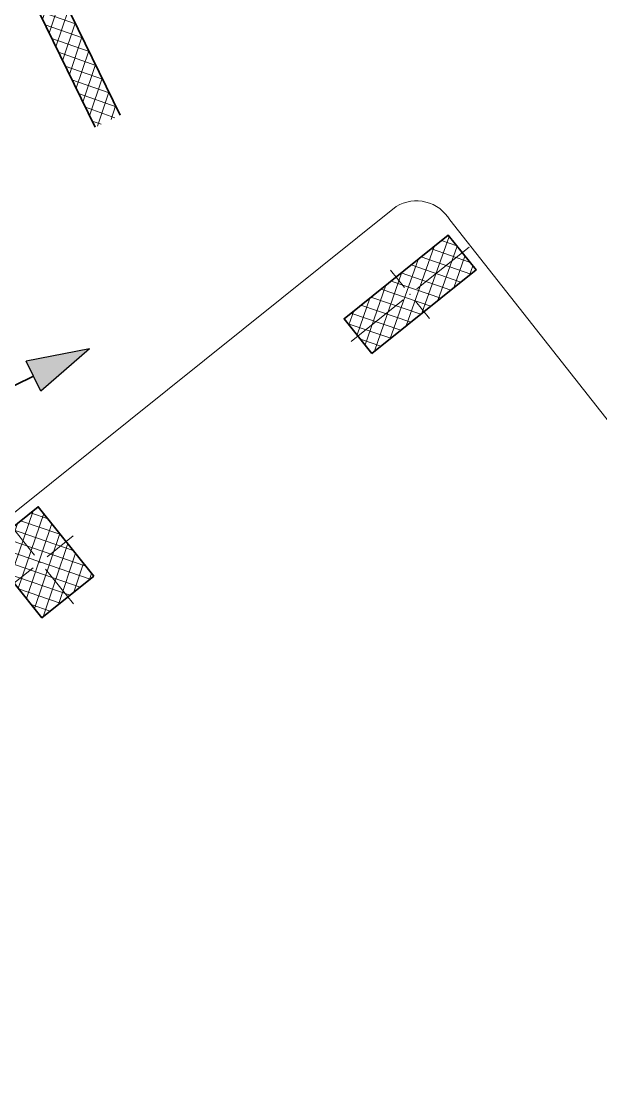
# Model space of a CAD drawing. Header units: metres. Extents: x 7511783 to 7512372, y 4692307 to 4692611.
# Drawn here: x 7512342.02 to 7512347.23, y 4692533.41 to 4692542.95 of the extents above; entities that cross this region are included whole.
import ezdxf

# ---------------------------------------------------------------- set-up
doc = ezdxf.new("R2010")
doc.units = ezdxf.units.M
for name, color, linetype, lineweight in [('A - Muret', 7, 'Continuous', 0), ('A - Muret_Pen_No__101', 252, 'Continuous', 0), ('A - Muret_Pen_No__7', 7, 'Continuous', 0), ('A - Shtyllat', 7, 'Continuous', 0), ('A - Shtyllat_Pen_No__1', 7, 'Continuous', 0), ('A - Shtyllat_Pen_No__7', 7, 'Continuous', 0), ('A -Polyline', 7, 'Continuous', 0), ('A -Polyline_Pen_No__1', 7, 'Continuous', 0), ('A -Polyline_Pen_No__48', 14, 'Continuous', 0), ('A -Polyline_Pen_No__8', 14, 'Continuous', 0)]:
    doc.layers.add(name, color=color, linetype=linetype, lineweight=lineweight)
pattern_1 = [(44.99999999999998, (0, 0), (-68.94290863686237, 68.94290863686243), []), (135.0000000000001, (0, 0), (68.94290863686219, 68.94290863686261), [])]

# ---------------------------------------------------------------- blocks, each defined once
blk = doc.blocks.new('Wall_17', base_point=(-1850.000000000002, -8550.830745419275))
at = {"layer": 'A - Muret_Pen_No__101', "linetype": 'Continuous', "lineweight": 13}
h = blk.add_hatch(dxfattribs=at)
h.set_pattern_fill('CONCRETE_BLOCK', color=252, style=0, pattern_type=2)
h.set_pattern_definition(pattern_1)
h.paths.add_polyline_path([(-1850.000000000002, -8550.830745419275), (-1850.000000000003, -19000.83600967443), (-1600.000000000003, -19000.83600967443), (-1600.000000000002, -8550.830745419275)])
at = {"layer": 'A - Muret_Pen_No__7', "color": 7, "linetype": 'Continuous', "lineweight": 35, "flags": 128}
for points in [[(-1850.000000000002, -8550.830745419275), (-1850.000000000003, -19000.83600967443)], [(-1600.000000000003, -19000.83600967443), (-1600.000000000002, -8550.830745419275)]]:
    blk.add_lwpolyline(points, dxfattribs=at)
blk = doc.blocks.new('Column_168', base_point=(61758.21565567114, -45379.35366003722))
at = {"layer": 'A - Shtyllat', "linetype": 'Continuous', "lineweight": 0}
h = blk.add_hatch(dxfattribs=at)
h.set_pattern_fill('CONCRETE_BLOCK', color=18, style=0, pattern_type=2)
h.set_pattern_definition(pattern_1)
h.paths.add_polyline_path([(62138.51925134053, -45703.9598446994), (61963.35258615942, -44923.3724764892), (61377.91206000176, -45054.74747537504), (61553.07872518289, -45835.33484358524)])
at = {"layer": 'A - Shtyllat_Pen_No__1', "color": 7, "linetype": 'Continuous', "lineweight": 13}
for p, q in [((61740.69898915304, -45301.2949232162), (61653.11565656248, -44911.0012391111)), ((61836.27439249217, -45361.83699351911), (62128.99465557099, -45296.14949407619)), ((61680.15691885013, -45396.87032655533), (61387.4366557713, -45462.55782599825)), ((61775.73232218926, -45457.41239685824), (61863.31565477982, -45847.70608096334))]:
    blk.add_line(p, q, dxfattribs=at)
blk.add_point((61758.21565567114, -45379.35366003722), dxfattribs=at)
at = {"layer": 'A - Shtyllat_Pen_No__7', "color": 7, "linetype": 'Continuous', "lineweight": 35, "flags": 128}
blk.add_lwpolyline([(62138.51925134053, -45703.9598446994), (61963.35258615942, -44923.3724764892), (61377.91206000176, -45054.74747537504), (61553.07872518289, -45835.33484358524)], close=True, dxfattribs=at)
blk = doc.blocks.new('Column_174', base_point=(65806.27201621678, -44675.92883470222))
at = {"layer": 'A - Shtyllat', "linetype": 'Continuous', "lineweight": 0}
h = blk.add_hatch(dxfattribs=at)
h.set_pattern_fill('CONCRETE_BLOCK', color=18, style=0, pattern_type=2)
h.set_pattern_definition(pattern_1)
h.paths.add_polyline_path([(65264.62315635442, -45002.45067564063), (66435.5042086697, -44739.70067786894), (66347.92087607914, -44349.40699376384), (65177.03982376385, -44612.15699153552)])
at = {"layer": 'A - Shtyllat_Pen_No__1', "color": 7, "linetype": 'Continuous', "lineweight": 13}
for p, q in [((65788.75534969868, -44597.87009788121), (65744.96368340339, -44402.72325582866)), ((65884.33075303781, -44658.41216818412), (66469.77127919545, -44527.03716929828)), ((65728.21327939576, -44693.44550122034), (65142.7727532381, -44824.82050010618)), ((65823.78868273488, -44753.98757152325), (65867.58034903018, -44949.13441357581))]:
    blk.add_line(p, q, dxfattribs=at)
blk.add_point((65806.27201621678, -44675.92883470222), dxfattribs=at)
at = {"layer": 'A - Shtyllat_Pen_No__7', "color": 7, "linetype": 'Continuous', "lineweight": 35, "flags": 128}
blk.add_lwpolyline([(65264.62315635442, -45002.45067564063), (66435.5042086697, -44739.70067786894), (66347.92087607914, -44349.40699376384), (65177.03982376385, -44612.15699153552)], close=True, dxfattribs=at)
blk = doc.blocks.new('Polyline_12', base_point=(45594.35020442181, -9921.92648405067))
at = {"layer": 'A -Polyline_Pen_No__48', "linetype": 'Continuous', "lineweight": 25}
blk.add_hatch(color=14, dxfattribs=at).paths.add_polyline_path([(47094.35020442182, -9921.926484050642), (46534.54270442181, -9771.926484050651), (46534.54270442181, -10071.92648405065)])
at = {"layer": 'A -Polyline_Pen_No__48', "color": 14, "linetype": 'Continuous', "lineweight": 25}
for p, q in [((47094.35020442182, -9921.926484050642), (46534.54270442181, -9771.926484050651)), ((46534.54270442181, -10071.92648405065), (46534.54270442181, -9771.926484050651)), ((47094.35020442182, -9921.926484050642), (46534.54270442181, -10071.92648405065))]:
    blk.add_line(p, q, dxfattribs=at)
at = {"layer": 'A -Polyline_Pen_No__8', "color": 14, "linetype": 'Continuous', "lineweight": 35, "flags": 128}
blk.add_lwpolyline([(45594.35020442181, -9921.92648405067), (46534.54270442181, -9921.926484050651)], dxfattribs=at)

msp = doc.modelspace()

# ---------------------------------------------------------------- linework, layer by layer
at = {"layer": 'A -Polyline_Pen_No__1', "color": 7, "linetype": 'Continuous'}
msp.add_lwpolyline([(7512327.799040748, 4692510.631162087), (7512353.3957478, 4692531.133014485, 0.4119371924854632), (7512353.443805745, 4692531.552883942), (7512345.871792254, 4692541.158781224, 0.416493602296413), (7512345.389855319, 4692541.280612738), (7512341.605135576, 4692538.249216341)], format="xyb", dxfattribs=at)

# ---------------------------------------------------------------- block references
at = {"layer": 'A - Muret', "color": 7, "lineweight": 35, "xscale": 0.001, "yscale": 0.001, "zscale": 0.001, "rotation": 26.04535599708318}
msp.add_blockref('Wall_17', (7512338.092221243, 4692551.380719028), dxfattribs=at)
at = {"layer": 'A - Shtyllat', "color": 7, "lineweight": 35, "xscale": 0.001, "yscale": 0.001, "zscale": 0.001, "rotation": 26.04535599708318}
for name, p in [('Column_174', (7512345.513439476, 4692540.490213262)), ('Column_168', (7512342.185337948, 4692538.08079279))]:
    msp.add_blockref(name, p, dxfattribs=at)
at = {"layer": 'A -Polyline', "color": 14, "linetype": 'Continuous', "lineweight": 35, "xscale": 0.001, "yscale": 0.001, "zscale": 0.001, "rotation": 26.04535599708318}
msp.add_blockref('Polyline_12', (7512341.281128149, 4692539.340238966), dxfattribs=at)

doc.saveas('drawing.dxf')
